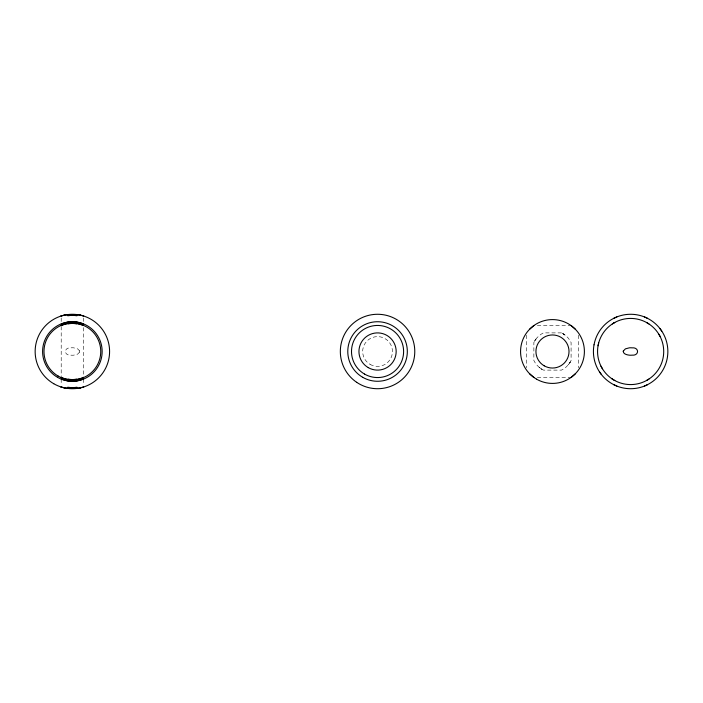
<?xml version="1.0" encoding="UTF-8"?>
<svg xmlns="http://www.w3.org/2000/svg" width="703" height="703" viewBox="0 0 703 703"><rect width="100%" height="100%" fill="white"/><g stroke="black" fill="none" stroke-linecap="round" stroke-linejoin="round"><path stroke-width="0.53" stroke-dasharray="3.52 2.64" d="M79.747 350.999L77.629 348.873L73.718 347.844A14.772 14.772 0 0 0 71.012 347.844C63.613 347.045 63.613 355.955 71.012 355.156A14.772 14.772 0 0 0 73.718 355.156L77.629 354.127L79.747 352.001M79.685 352.177L79.685 350.823M537.303 325.445L570.915 325.445M537.303 377.555L570.915 377.555M578.534 335.234L578.534 367.766M526.424 335.234L526.424 367.766M83.534 317.976L83.534 323.898M83.534 327.58L83.534 377.599M83.534 379.102L83.534 385.024M61.205 317.976L61.205 323.898M61.205 326.491L61.205 377.599M61.205 379.102L61.205 385.024M535.616 339.54L534.675 340.981L536.679 338.161L535.616 339.54M570.282 362.019L568.279 364.839L570.282 362.019M561.495 332.888L543.463 332.888A20.677 20.677 0 0 0 533.867 342.484L533.867 360.516A20.677 20.677 0 0 0 543.463 370.112L561.495 370.112A20.677 20.677 0 0 0 571.091 360.516L571.091 342.484A20.677 20.677 0 0 0 561.495 332.888M564.447 334.637L562.998 333.697L565.818 335.7L564.447 334.637M541.96 369.303L539.139 367.3L541.96 369.303M370.112 364.391A14.886 14.886 0 0 0 392.441 351.5A14.886 14.886 0 0 0 370.112 338.609A14.886 14.886 0 0 0 370.112 364.391"/><path stroke-width="1.05" d="M598.06 345.753L598.684 342.941M529.675 329.171L533.867 325.577M575.282 373.829L571.091 377.423M612.331 323.942L613.86 322.985M646.47 380.551L648.939 379.058M613.86 322.985L614.809 322.449M613.851 318.283L616.812 316.948M647.428 384.717L644.466 386.052M61.214 325.401L67.567 323.529M83.411 377.652L77.172 379.471M61.214 323.89L67.567 322.115M83.481 379.128L77.172 380.885M61.214 315.99L64.474 315.129M83.481 387.019L80.265 387.871M77.172 322.115L83.516 323.89M67.567 380.885L61.214 379.11M77.172 323.529L83.516 325.401M67.567 379.471L61.214 377.599M80.265 315.129L83.516 315.99M64.474 387.871L61.214 387.01M644.466 316.948L647.428 318.283M616.812 386.052L613.851 384.717M646.47 322.449L648.939 323.942M614.809 380.551L613.095 379.55M613.095 379.55L612.331 379.058M571.091 325.577L575.282 329.171M533.867 377.423L529.675 373.829M659.889 328.486L661.787 331.131M601.381 374.514L599.492 371.869M658.869 334.259L660.108 336.465M602.401 368.741L601.003 366.219M67.822 323.696A10.615 3.295 1 0 1 76.75 323.811M67.989 323.811A10.615 3.295 -1 0 1 76.917 323.696M76.75 379.189A10.615 3.295 -1 0 1 67.822 379.304M76.917 379.304A10.615 3.295 1 0 1 67.989 379.189M64.035 315.041A11.037 1.424 5 0 1 76.97 315.779M61.46 315.823A11.301 1.09 -6.9 0 1 61.135 315.498M67.769 315.779A11.037 1.424 -5 0 1 80.696 315.041M83.604 315.498A11.301 1.09 6.9 0 1 83.27 315.823M76.97 387.221A11.037 1.424 -5 0 1 64.035 387.959M61.135 387.502A11.301 1.09 6.9 0 1 61.46 387.177M80.696 387.959A11.037 1.424 5 0 1 67.769 387.221M83.27 387.177A11.301 1.09 -6.9 0 1 83.604 387.502M67.831 322.29A10.659 3.163 0.9 0 1 76.732 322.396M67.998 322.396A10.659 3.163 -0.9 0 1 76.899 322.29M76.732 380.604A10.659 3.163 -0.9 0 1 67.831 380.71M76.899 380.71A10.659 3.163 0.9 0 1 67.998 380.604M623.227 351.166C623.201 354.092 626.979 354.883 629.282 355.156A14.772 14.772 0 0 0 631.988 355.156C639.396 355.955 639.396 347.045 631.988 347.844A14.772 14.772 0 0 0 629.282 347.844L625.371 348.873L623.227 351.166M594.017 344.83L593.982 345.041A37.215 37.215 0 0 0 642.34 386.826A37.215 37.215 0 0 0 656.18 324.426A37.215 37.215 0 0 0 594.685 341.869L594.017 344.83M536.521 379.137A31.916 31.916 0 0 0 584.395 351.5A31.916 31.916 0 0 0 536.521 323.863A31.916 31.916 0 0 0 536.521 379.137M544.21 365.824A16.538 16.538 0 0 0 569.017 351.5A16.538 16.538 0 0 0 544.21 337.176A16.538 16.538 0 0 0 544.21 365.824M611.891 378.759A33.085 33.085 0 0 0 663.614 354.101A33.085 33.085 0 0 0 616.399 321.64A33.085 33.085 0 0 0 611.891 378.759M368.249 367.616A18.612 18.612 0 0 0 396.167 351.5A18.612 18.612 0 0 0 368.249 335.384A18.612 18.612 0 0 0 368.249 367.616M364.532 374.066A26.055 26.055 0 0 0 403.61 351.5A26.055 26.055 0 0 0 364.532 328.934A26.055 26.055 0 0 0 364.532 374.066M356.693 382.318A37.215 37.215 0 0 0 414.682 354.154A37.215 37.215 0 0 0 361.289 318.02A37.215 37.215 0 0 0 356.693 382.318M362.669 377.283A29.772 29.772 0 0 0 407.327 351.5A29.772 29.772 0 0 0 362.669 325.717A29.772 29.772 0 0 0 362.669 377.283M58.173 376.079A28.384 28.384 0 0 0 100.749 351.5A28.384 28.384 0 0 0 58.173 326.921A28.384 28.384 0 0 0 58.173 376.079M53.762 383.733A37.215 37.215 0 0 0 109.589 351.5A37.215 37.215 0 0 0 53.762 319.267A37.215 37.215 0 0 0 53.762 383.733M57.479 377.283A29.772 29.772 0 0 0 102.146 351.5A29.772 29.772 0 0 0 57.479 325.717A29.772 29.772 0 0 0 57.479 377.283"/></g></svg>
